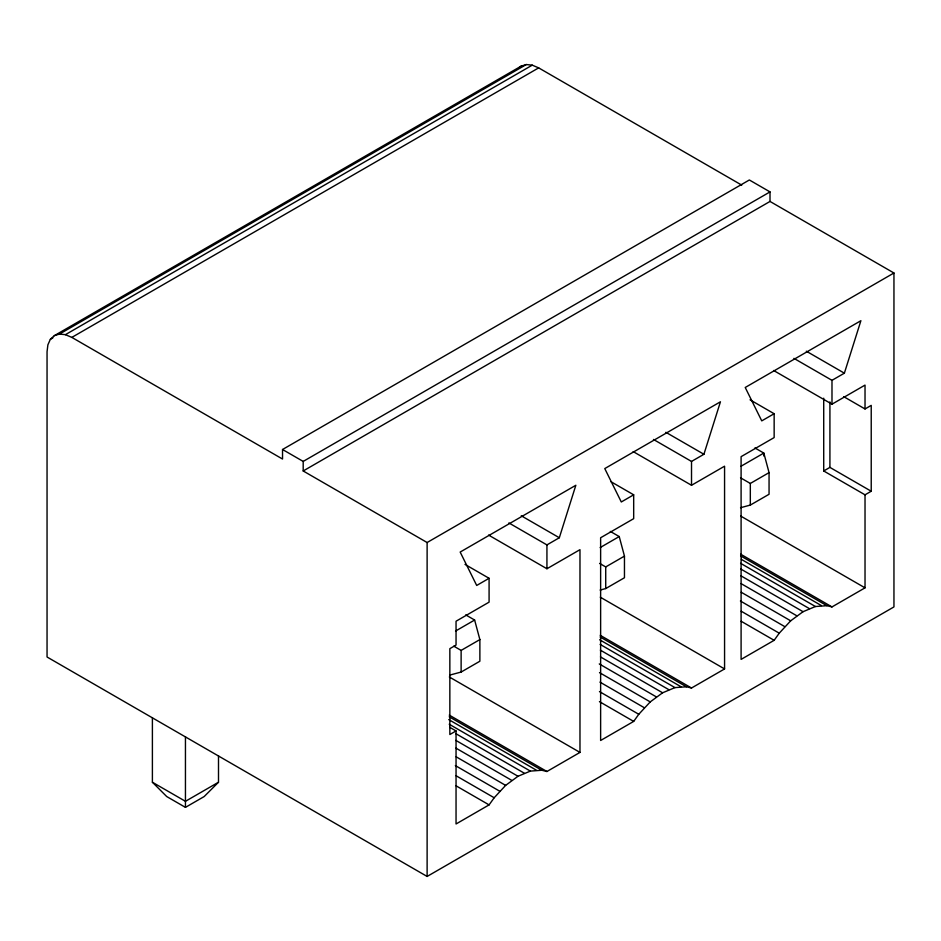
<?xml version="1.0" encoding="UTF-8"?>
<svg xmlns="http://www.w3.org/2000/svg" width="941" height="941" viewBox="0 0 941 941"><rect width="100%" height="100%" fill="white"/><g stroke="black" fill="none" stroke-linecap="round" stroke-linejoin="round"><path stroke-width="1.41" d="M508.881 522.937L546.933 544.91L559.319 537.746L575.845 485.274L460.173 552.061L476.699 585.455L489.085 578.303L489.085 602.146L456.044 621.225L456.044 645.079L449.845 648.655L449.845 734.521L456.044 730.945L456.044 823.975L489.085 804.884L494.19 797.756L505.635 785.382L518.009 776.266L530.383 771.102L541.828 770.256L546.933 771.502L579.974 752.412L579.974 549.673L546.933 568.752L488.579 535.076M653.466 439.459L691.517 461.431L703.915 454.268L720.441 401.795L604.769 468.583L621.295 501.976L633.681 494.813L633.681 518.667L600.629 537.746L600.629 740.485L633.681 721.406L638.786 714.278L650.231 701.904L662.605 692.788L674.968 687.612L686.412 686.777L691.517 688.012L724.57 668.933L724.57 466.195L691.517 485.274L633.175 451.598M793.933 358.368L831.985 380.329L844.371 373.177L860.897 320.705L745.225 387.48L761.751 420.874L774.149 413.722L774.149 437.577L741.096 456.656L741.096 659.394L774.149 640.315L779.242 633.187L790.687 620.813L803.061 611.697L815.435 606.522L826.88 605.686L831.985 606.921L865.026 587.843L865.026 494.825L823.716 470.97L823.716 398.196M741.743 185.118L538.664 67.881L532.253 65.152L526.266 64.553L521.138 66.141L54.307 335.666L50.367 339.313L47.897 344.794L47.05 351.711L47.05 657.006L427.12 876.447L893.95 606.921L893.95 272.996L770.009 201.445L303.19 470.97L303.19 461.419L770.009 191.905L770.009 201.445M218.5 755.776L218.5 782.23L204.185 796.545L185.448 807.366L166.71 796.545L152.395 782.23L152.395 717.736M519.173 67.964L521.138 66.141M50.367 339.313L52.919 337.843M54.307 335.666L59.448 334.079L526.266 64.553M59.448 334.079L65.423 334.667L532.253 65.152M65.423 334.667L71.834 337.396L538.664 67.881M71.834 337.396L282.535 459.043L282.535 449.504L749.354 179.978L770.009 191.905M303.19 470.97L427.12 542.522L893.95 272.996M773.643 370.495L831.985 404.183L865.026 385.104L865.026 408.959L871.225 405.371L871.225 491.237L865.026 494.825M455.562 631.046L474.629 620.037L479.875 639.586L479.875 661.229L461.125 672.05L449.963 675.038M600.158 547.568L619.225 536.558L624.459 556.107L624.459 577.75L605.722 588.56L600.135 590.066M740.932 466.289L763.821 453.08L769.056 472.629L769.056 494.272L750.318 505.082L740.543 507.705M218.5 782.23L185.448 801.309L152.395 782.23M453.797 646.173L461.125 650.407L479.875 639.586M599.617 563.4L605.722 566.929L624.459 556.107M740.543 477.805L750.318 483.451L769.056 472.629M823.716 470.97L829.915 467.395L871.225 491.237M806.319 351.205L844.371 373.177M843.748 396.667L865.026 408.959M750.048 399.807L774.149 413.722M754.917 447.94L763.821 453.08L763.821 456.02M665.863 432.307L703.915 454.268M740.732 516.08L865.026 587.843M740.661 554.202L831.985 606.921M740.626 555.884L826.88 605.686M610.85 481.639L633.681 494.813M741.426 559.413L821.328 605.545M740.602 563.318L815.435 606.522M740.814 569.034L809.307 608.58M740.908 575.81L803.061 611.697M741.014 583.573L796.815 615.79M741.226 592.254L790.687 620.813M740.402 601.017L784.794 626.635M610.321 531.418L619.225 536.558M741.202 611.215L779.242 633.187M741.167 621.272L774.149 640.315M521.267 515.786L559.319 537.746M600.276 597.17L724.57 668.933M282.535 449.504L303.19 461.419M600.193 635.293L691.517 688.012M600.17 636.986L686.412 686.777M599.688 639.774L680.861 686.648M464.995 564.388L489.085 578.303M600.135 644.409L674.968 687.612M600.358 650.137L668.851 689.682M600.452 656.9L662.605 692.788M599.276 663.934L656.359 696.893M599.499 672.615L650.231 701.904M599.946 682.107L644.338 707.738M599.464 691.576L638.786 714.278M465.736 614.896L474.629 620.037M599.441 701.633L633.681 721.406M449.339 676.991L579.974 752.412M449.269 715.113L546.933 771.502M449.233 716.807L541.828 770.256M448.763 719.594L536.276 770.126M449.21 724.229L530.383 771.102M449.786 727.334L456.044 730.945M455.762 733.615L524.255 773.161M455.856 740.391L518.009 776.266M455.962 748.142L511.763 780.371M456.173 756.823L505.635 785.382M455.35 765.586L499.742 791.216M456.138 775.796L494.19 797.756M456.114 785.853L489.085 804.884M831.985 380.329L831.985 404.183M829.915 401.901L829.915 467.395M750.318 483.451L750.318 505.082M691.517 461.431L691.517 485.274M605.722 566.929L605.722 588.56M546.933 544.91L546.933 568.752M461.125 650.407L461.125 672.05M427.12 542.522L427.12 876.447M185.448 736.638L185.448 807.366"/></g></svg>
